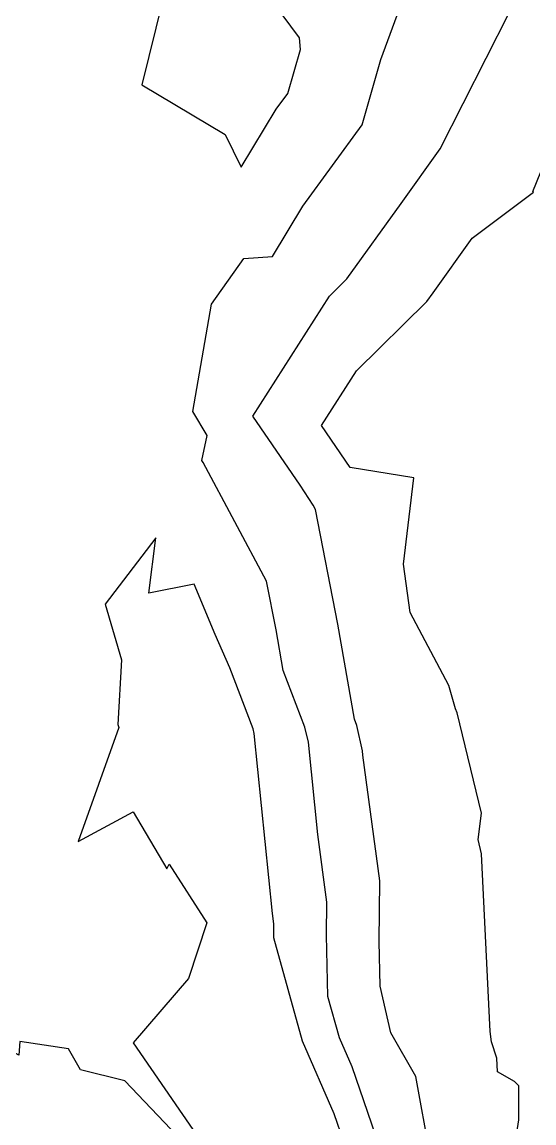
# Model space of a CAD drawing. Header units: metres. Extents: x 517023 to 519141, y 3924953 to 3927827.
# Drawn here: x 517881.5 to 517943.8, y 3925607.9 to 3925742.1 of the extents above; entities that cross this region are included whole.
import ezdxf

# ---------------------------------------------------------------- set-up
doc = ezdxf.new("R2010")
doc.units = ezdxf.units.M
doc.layers.add('C-TOPO-MAJR', color=9, linetype='Continuous')
doc.layers.add('C-TOPO-MINR', color=8, linetype='Continuous')

msp = doc.modelspace()

# ---------------------------------------------------------------- linework, layer by layer
at = {"layer": 'C-TOPO-MAJR', "color": 9, "linetype": 'Continuous', "lineweight": -3, "elevation": 1020}
msp.add_lwpolyline([(517941.08, 3925602.55), (517941.98, 3925608.35), (517941.95, 3925612.48), (517941.45, 3925613.02), (517939.35, 3925614.18), (517939.28, 3925615.85), (517938.64, 3925617.84), (517938.46, 3925619.1), (517937.43, 3925640.72), (517937, 3925642.47), (517937.43, 3925645.71), (517934.44, 3925657.9), (517934.23, 3925658.41), (517933.42, 3925661.24), (517928.74, 3925670.13), (517927.9, 3925676.04), (517929.19, 3925686.53), (517921.42, 3925687.82), (517917.92, 3925692.92), (517922.17, 3925699.6), (517930.74, 3925708.01), (517931.51, 3925709.07), (517936.26, 3925715.76), (517943.75, 3925721.35), (517943.66, 3925721.44), (517946.75, 3925729.04)], dxfattribs=at)
at = {"layer": 'C-TOPO-MINR', "color": 8, "linetype": 'Continuous', "lineweight": -3}
for points, elevation in [([(517925.46, 3925603.67), (517921.65, 3925614.77), (517920.11, 3925618.32), (517918.71, 3925623.36), (517918.53, 3925630.84), (517918.57, 3925634.84), (517917.47, 3925643.11), (517916.33, 3925654.34), (517915.91, 3925656.17), (517913.26, 3925663.06), (517912.4, 3925668.01), (517911.24, 3925673.96), (517903.5, 3925688.42), (517903.36, 3925688.65), (517904.01, 3925691.69), (517902.26, 3925694.61), (517904.54, 3925707.7), (517908.48, 3925713.25), (517911.95, 3925713.51), (517915.66, 3925719.64), (517922.87, 3925729.57), (517925.14, 3925737.52), (517929.81, 3925750.21)], 1024), ([(517931.18, 3925604.01), (517929.41, 3925613.63), (517926.37, 3925618.92), (517925.08, 3925624.62), (517924.95, 3925630.05), (517925.03, 3925637.46), (517922.98, 3925652.76), (517922.93, 3925653.29), (517922.22, 3925656.36), (517921.93, 3925657.14), (517919.9, 3925668.73), (517917.19, 3925682.69), (517916.9, 3925683.23), (517915.34, 3925685.64), (517909.58, 3925694.04), (517918.91, 3925708.7), (517921.03, 3925710.79), (517927.65, 3925719.95), (517932.38, 3925726.62), (517940.77, 3925743.21)], 1022), ([(517920.63, 3925605.65), (517919.46, 3925609.05), (517915.61, 3925617.93), (517912.14, 3925630.5), (517912.11, 3925631.63), (517912.12, 3925632.23), (517911.95, 3925633.47), (517909.74, 3925655.39), (517909.6, 3925655.98), (517906.75, 3925663.39), (517904.96, 3925667.47), (517902.41, 3925673.59), (517896.88, 3925672.48), (517897.74, 3925679.24), (517891.59, 3925671.17), (517891.59, 3925671.17), (517893.57, 3925664.37), (517893.13, 3925656.5), (517893.24, 3925656.13), (517888.28, 3925642.26), (517894.99, 3925645.86), (517899.09, 3925638.93), (517899.37, 3925639.48), (517903.96, 3925632.32), (517901.74, 3925625.56), (517895, 3925617.72), (517904.85, 3925603.36)], 1026), ([(517903.58, 3925602.95), (517893.97, 3925613.08), (517888.58, 3925614.41), (517887.12, 3925616.97), (517881.2, 3925617.87), (517881.07, 3925616.2), (517876.32, 3925618.86), (517869.55, 3925621.27), (517867.2, 3925620.67), (517866.43, 3925618.17), (517860.87, 3925608.59), (517855.4, 3925600.31)], 1026)]:
    msp.add_lwpolyline(points, dxfattribs=dict(at, elevation=elevation))
at = {"layer": 'C-TOPO-MINR', "color": 8, "linetype": 'Continuous', "lineweight": -3, "elevation": 1026}
msp.add_lwpolyline([(517912.42, 3925731.46), (517913.82, 3925733.38), (517915.35, 3925738.75), (517915.23, 3925740.15), (517908.78, 3925748.89), (517907.35, 3925746.15), (517898.62, 3925744.81), (517896.04, 3925734.43), (517906.21, 3925728.38), (517908.14, 3925724.38), (517912.42, 3925731.46)], close=True, dxfattribs=at)

doc.saveas('drawing.dxf')
